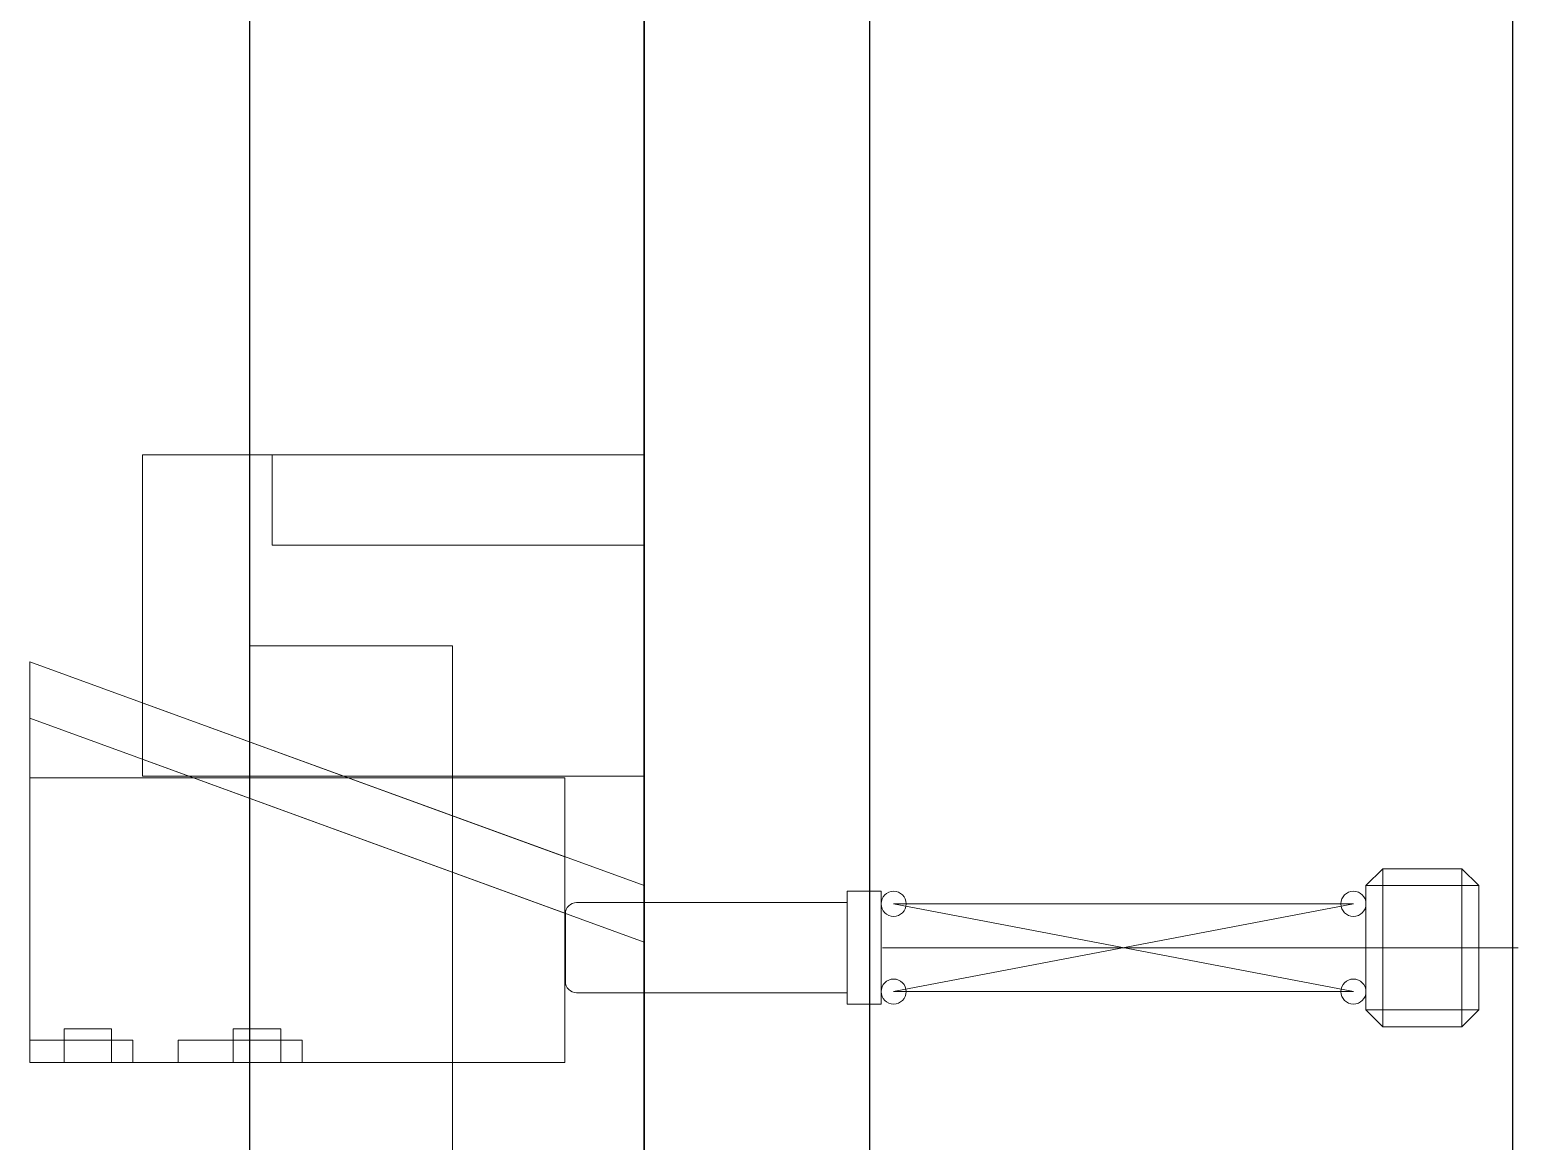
# Model space of a CAD drawing. Header units: millimetres. Extents: x 14989 to 15435, y 3971 to 4671.
# Drawn here: x 15270.6 to 15402.6, y 4203.3 to 4301.8 of the extents above; entities that cross this region are included whole.
import ezdxf

# ---------------------------------------------------------------- set-up
doc = ezdxf.new("R2010")
doc.units = ezdxf.units.MM
doc.linetypes.add('CENTER', pattern=[0])
doc.linetypes.add('HIDDEN', pattern=[0])
for name, color, linetype in [('DIE', 7, 'Continuous'), ('DIE_O', 40, 'Continuous'), ('DIE_P', 2, 'Continuous'), ('LB', 7, 'Continuous'), ('LB_P', 2, 'Continuous'), ('LP', 255, 'Continuous'), ('PRESS', 3, 'Continuous')]:
    doc.layers.add(name, color=color, linetype=linetype)

msp = doc.modelspace()

# ---------------------------------------------------------------- linework, layer by layer
at = {"layer": 'DIE', "linetype": 'Continuous', "elevation": 3.85361692e-08, "flags": 128}
msp.add_lwpolyline([(15290.09239319547, 4580.532690021166), (15290.09239319547, 4060.532690021166), (15325.09239319547, 4060.532690021166), (15325.09239319547, 4580.532690021166)], close=True, dxfattribs=at)
at = {"layer": 'DIE_O', "linetype": 'HIDDEN', "lineweight": 15, "ltscale": 5}
msp.add_lwpolyline([(15308.09239319569, 4247.183959785267), (15308.09239319569, 4182.183959785267), (15290.09239319547, 4182.183959785267), (15290.09239319547, 4247.183959785267)], close=True, dxfattribs=at)
at = {"layer": 'DIE_P', "color": 1, "lineweight": 15}
for p, q in [((15325.09239319534, 4225.935690021142), (15280.64239319535, 4242.114166934276)), ((15325.09239319534, 4220.935690021142), (15280.64239319535, 4237.114166934276)), ((15280.59239319534, 4235.629831024431), (15325.09239319534, 4235.629831024431))]:
    msp.add_line(p, q, dxfattribs=at)
at = {"layer": 'DIE_P', "linetype": 'Continuous', "lineweight": 15}
msp.add_lwpolyline([(15325.09239319534, 4220.935690021142), (15325.09239319534, 4264.114166934291), (15280.59239319534, 4264.114166934276), (15280.59239319534, 4235.629831024431)], dxfattribs=at)
at = {"layer": 'DIE_P', "lineweight": 15}
msp.add_lwpolyline([(15325.09239319534, 4256.114166934276), (15292.09239319534, 4256.114166934276), (15292.09239319534, 4264.114166934276)], dxfattribs=at)
at = {"layer": 'LB', "linetype": 'Continuous', "elevation": 3.85361692e-08, "flags": 128}
msp.add_lwpolyline([(15325.09239319547, 4580.532690021166), (15325.09239319547, 4060.532690021166), (15345.09239319547, 4060.532690021166), (15345.09239319547, 4580.532690021166)], close=True, dxfattribs=at)
at = {"layer": 'LB_P', "lineweight": 15}
for p, q in [((15318.04469853945, 4228.500841096087), (15270.59469853945, 4245.771228712023)), ((15270.59469853944, 4235.500841096087), (15270.59469853944, 4245.771228712023)), ((15318.04469853945, 4223.500841096087), (15270.59469853945, 4240.771228712023))]:
    msp.add_line(p, q, dxfattribs=at)
at = {"layer": 'LB_P', "color": 2, "linetype": 'Continuous', "lineweight": 15}
msp.add_lwpolyline([(15270.59469853944, 4235.500841096087), (15318.04469853945, 4235.500841096087), (15318.04469853945, 4210.250841096087), (15270.59469853944, 4210.250841096087)], close=True, dxfattribs=at)
at = {"layer": 'LB_P', "linetype": 'HIDDEN', "lineweight": 15, "elevation": -3.85350829e-08}
for points in [[(15270.59469853944, 4212.250841096087), (15279.74469853942, 4212.250841096087), (15279.74469853942, 4210.250841096087), (15270.59469853944, 4210.250841096087)], [(15283.74469853923, 4212.250841096087), (15294.74469853846, 4212.250841096087), (15294.74469853846, 4210.250841096087), (15283.74469853923, 4210.250841096087)]]:
    msp.add_lwpolyline(points, close=True, dxfattribs=at)
at = {"layer": 'LB_P', "color": 2, "linetype": 'HIDDEN', "lineweight": 13}
for points in [[(15273.64630804028, 4210.250841096087), (15273.64630794013, 4213.250841096102), (15277.84630794014, 4213.250841096102), (15277.84630804029, 4210.250841096087)], [(15288.64630804028, 4210.250841096087), (15288.64630794013, 4213.250841096102), (15292.84630794014, 4213.250841096102), (15292.84630804029, 4210.250841096087)]]:
    msp.add_lwpolyline(points, close=True, dxfattribs=at)
at = {"layer": 'LP', "linetype": 'Continuous', "elevation": 3.85361292e-08, "flags": 128}
msp.add_lwpolyline([(15402.09239319547, 4670.532690021166), (15402.09239319547, 3970.532690021166), (15345.09239319547, 3970.532690021166), (15345.09239319547, 4670.532690021166)], close=True, dxfattribs=at)
at = {"layer": 'PRESS', "linetype": 'Continuous', "lineweight": 15}
for p, q in [((15390.59239319547, 4227.437810881107), (15389.09239319547, 4225.937810881107)), ((15397.59239319547, 4227.437810881107), (15390.59239319547, 4227.437810881107)), ((15390.59239319547, 4213.437810881107), (15390.59239319547, 4227.437810881107)), ((15399.09239319547, 4225.937810881107), (15397.59239319547, 4227.437810881107)), ((15397.59239319547, 4213.437810881107), (15397.59239319547, 4227.437810881107)), ((15389.09239319547, 4225.937810881107), (15389.09239319547, 4214.937810881107)), ((15389.09239319547, 4225.937810881107), (15399.09239319547, 4225.937810881107)), ((15399.09239319547, 4214.937810881107), (15399.09239319547, 4225.937810881107)), ((15385.59239319547, 4220.437810881107), (15402.59239319547, 4220.437810881107)), ((15389.09239319547, 4214.937810881107), (15390.59239319547, 4213.437810881107)), ((15389.09239319547, 4214.937810881107), (15399.09239319547, 4214.937810881107)), ((15397.59239319547, 4213.437810881107), (15399.09239319547, 4214.937810881107)), ((15390.59239319547, 4213.437810881107), (15397.59239319547, 4213.437810881107))]:
    msp.add_line(p, q, dxfattribs=at)
at = {"layer": 'PRESS', "color": 2, "linetype": 'Continuous', "lineweight": 15}
for p, q in [((15387.98128208437, 4224.326699769998), (15347.20350430658, 4224.326699769998)), ((15347.20350430658, 4216.548921992216), (15387.98128208437, 4224.326699769998)), ((15347.20350430658, 4224.326699769998), (15387.98128208437, 4216.548921992216)), ((15347.20350430658, 4216.548921992216), (15387.98128208437, 4216.548921992216))]:
    msp.add_line(p, q, dxfattribs=at)
at = {"layer": 'PRESS', "color": 2, "linetype": 'CENTER', "lineweight": 15}
msp.add_line((15346.20350430658, 4220.437810881107), (15390.98128208437, 4220.437810881107), dxfattribs=at)
at = {"layer": 'PRESS', "linetype": 'Continuous', "lineweight": 15}
msp.add_lwpolyline([(15343.09239319547, 4225.437810881107), (15346.09239319547, 4225.437810881107), (15346.09239319547, 4215.437810881107), (15343.09239319547, 4215.437810881107)], close=True, dxfattribs=at)
msp.add_lwpolyline([(15319.09239319547, 4224.437810881107), (15343.09239319547, 4224.437810881107), (15343.09239319547, 4216.437810881107), (15319.09239319547, 4216.437810881107, -0.414213562373095), (15318.09239319547, 4217.437810881107), (15318.09239319547, 4223.437810881107, -0.414213562373095)], format="xyb", close=True, dxfattribs=at)
at = {"layer": 'PRESS', "color": 2, "linetype": 'Continuous', "lineweight": 15}
for centre in [(15347.20350430658, 4224.326699769998), (15387.98128208437, 4224.326699769998), (15347.20350430658, 4216.548921992216), (15387.98128208437, 4216.548921992216)]:
    msp.add_circle(centre, 1.111111111111111, dxfattribs=at)

doc.saveas('drawing.dxf')
